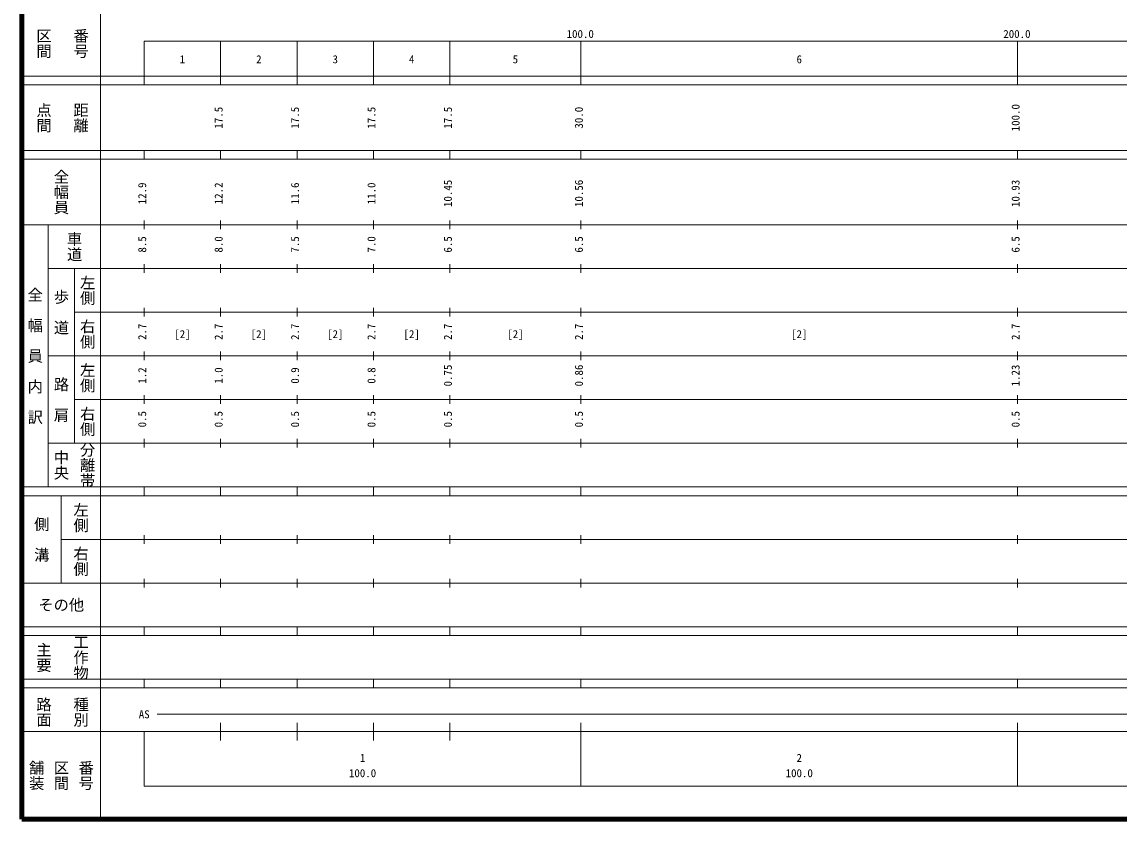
# Model space of a CAD drawing. Units: millimetres on the paper, enlarged 1000 times. Extents: x 40000 to 680000, y 20000 to 380000.
# Drawn here: x 40000 to 291233, y 20000 to 202409 of the extents above; entities that cross this region are included whole.
import ezdxf
from ezdxf.enums import TextEntityAlignment as Align

# ---------------------------------------------------------------- set-up
doc = ezdxf.new("R2010")
doc.units = ezdxf.units.MM
doc.header["$LTSCALE"] = 1000
doc.layers.add('M-TTL', color=2, linetype='Continuous', lineweight=140)
doc.layers.add('M-TTL-BAND', color=7, linetype='Continuous', lineweight=13)
doc.styles.add('@ＭＳ ゴシック', font='')
doc.styles.add('ＭＳ ゴシック', font='')
doc.styles.get('@ＭＳ ゴシック').set_extended_font_data('@MS Gothic')
doc.styles.get('ＭＳ ゴシック').set_extended_font_data('MS Gothic')

msp = doc.modelspace()

# ---------------------------------------------------------------- linework, layer by layer
at = {"layer": 'M-TTL'}
for p, q in [((40000, 380000), (40000, 20000)), ((40000, 20000), (680000, 20000))]:
    msp.add_line(p, q, dxfattribs=at)
at = {"layer": 'M-TTL-BAND'}
for p, q in [((58000, 370000), (58000, 20000)), ((68000, 198000), (579000, 198000)), ((68000, 198000), (68000, 188000)), ((85500, 188000), (85500, 198000)), ((103000, 188000), (103000, 198000)), ((120500, 188000), (120500, 198000)), ((138000, 188000), (138000, 198000)), ((168000, 188000), (168000, 198000)), ((268000, 188000), (268000, 198000)), ((40000, 190000), (579000, 190000)), ((40000, 188000), (579000, 188000)), ((40000, 173000), (579000, 173000)), ((40000, 171000), (579000, 171000)), ((68000, 171000), (68000, 173000)), ((85500, 171000), (85500, 173000)), ((103000, 171000), (103000, 173000)), ((120500, 171000), (120500, 173000)), ((138000, 171000), (138000, 173000)), ((168000, 171000), (168000, 173000)), ((268000, 171000), (268000, 173000)), ((40000, 156000), (579000, 156000)), ((46000, 96000), (46000, 156000)), ((68000, 155000), (68000, 157000)), ((85500, 155000), (85500, 157000)), ((103000, 155000), (103000, 157000)), ((120500, 155000), (120500, 157000)), ((138000, 155000), (138000, 157000)), ((168000, 155000), (168000, 157000)), ((268000, 155000), (268000, 157000)), ((46000, 146000), (579000, 146000)), ((52000, 146000), (52000, 106000)), ((68000, 145000), (68000, 147000)), ((85500, 145000), (85500, 147000)), ((103000, 145000), (103000, 147000)), ((120500, 145000), (120500, 147000)), ((138000, 145000), (138000, 147000)), ((168000, 145000), (168000, 147000)), ((268000, 145000), (268000, 147000)), ((52000, 136000), (579000, 136000)), ((68000, 135000), (68000, 137000)), ((85500, 135000), (85500, 137000)), ((103000, 135000), (103000, 137000)), ((120500, 135000), (120500, 137000)), ((138000, 135000), (138000, 137000)), ((168000, 135000), (168000, 137000)), ((268000, 135000), (268000, 137000)), ((46000, 126000), (579000, 126000)), ((68000, 125000), (68000, 127000)), ((85500, 125000), (85500, 127000)), ((103000, 125000), (103000, 127000)), ((120500, 125000), (120500, 127000)), ((138000, 125000), (138000, 127000)), ((168000, 125000), (168000, 127000)), ((268000, 125000), (268000, 127000)), ((52000, 116000), (579000, 116000)), ((68000, 115000), (68000, 117000)), ((85500, 115000), (85500, 117000)), ((103000, 115000), (103000, 117000)), ((120500, 115000), (120500, 117000)), ((138000, 115000), (138000, 117000)), ((168000, 115000), (168000, 117000)), ((268000, 115000), (268000, 117000)), ((46000, 106000), (579000, 106000)), ((68000, 105000), (68000, 107000)), ((85500, 105000), (85500, 107000)), ((103000, 105000), (103000, 107000)), ((120500, 105000), (120500, 107000)), ((138000, 105000), (138000, 107000)), ((168000, 105000), (168000, 107000)), ((268000, 105000), (268000, 107000)), ((40000, 96000), (579000, 96000)), ((68000, 94000), (68000, 96000)), ((85500, 94000), (85500, 96000)), ((103000, 94000), (103000, 96000)), ((120500, 94000), (120500, 96000)), ((138000, 94000), (138000, 96000)), ((168000, 94000), (168000, 96000)), ((268000, 94000), (268000, 96000)), ((40000, 94000), (579000, 94000)), ((49000, 94000), (49000, 74000)), ((49000, 84000), (579000, 84000)), ((68000, 83000), (68000, 85000)), ((85500, 83000), (85500, 85000)), ((103000, 83000), (103000, 85000)), ((120500, 83000), (120500, 85000)), ((138000, 83000), (138000, 85000)), ((168000, 83000), (168000, 85000)), ((268000, 83000), (268000, 85000)), ((40000, 74000), (579000, 74000)), ((68000, 73000), (68000, 75000)), ((85500, 73000), (85500, 75000)), ((103000, 73000), (103000, 75000)), ((120500, 73000), (120500, 75000)), ((138000, 73000), (138000, 75000)), ((168000, 73000), (168000, 75000)), ((268000, 73000), (268000, 75000)), ((40000, 64000), (579000, 64000)), ((68000, 62000), (68000, 64000)), ((85500, 62000), (85500, 64000)), ((103000, 62000), (103000, 64000)), ((120500, 62000), (120500, 64000)), ((138000, 62000), (138000, 64000)), ((168000, 62000), (168000, 64000)), ((268000, 62000), (268000, 64000)), ((40000, 62000), (579000, 62000)), ((40000, 52000), (579000, 52000)), ((68000, 50000), (68000, 52000)), ((85500, 50000), (85500, 52000)), ((103000, 50000), (103000, 52000)), ((120500, 50000), (120500, 52000)), ((138000, 50000), (138000, 52000)), ((168000, 50000), (168000, 52000)), ((268000, 50000), (268000, 52000)), ((40000, 50000), (579000, 50000)), ((71000, 44000), (565000, 44000)), ((85500, 38000), (85500, 42000)), ((103000, 38000), (103000, 42000)), ((120500, 38000), (120500, 42000)), ((138000, 38000), (138000, 42000)), ((168000, 27500), (168000, 42000)), ((268000, 27500), (268000, 42000)), ((40000, 40000), (579000, 40000)), ((68000, 40000), (68000, 27500)), ((68000, 27500), (579000, 27500))]:
    msp.add_line(p, q, dxfattribs=at)

# ---------------------------------------------------------------- texts
at = {"layer": 'M-TTL-BAND', "style": '@ＭＳ ゴシック'}
for s, p in [('区間', (45000, 197500)), ('番号', (53500, 197500)), ('点間', (45000, 180500)), ('距離', (53500, 180500)), ('全幅員', (49000, 163500)), ('車道', (52000, 151000)), ('左側', (55000, 141000)), ('全\u3000幅\u3000員\u3000内\u3000訳', (43000, 126000)), ('歩\u3000道', (49000, 136000)), ('右側', (55000, 131000)), ('左側', (55000, 121000)), ('路\u3000肩', (49000, 116000)), ('右側', (55000, 111000)), ('分離帯', (55000, 101000)), ('中央', (49000, 101000)), ('左側', (53500, 89000)), ('側\u3000溝', (44500, 84000)), ('右側', (53500, 79000)), ('主要', (45000, 57000)), ('工作物', (53500, 57000)), ('路面', (45000, 44500)), ('種別', (53500, 44500)), ('舗装', (43333, 30000)), ('区間', (49000, 30000)), ('番号', (54667, 30000))]:
    msp.add_text(s, height=2566, rotation=270, dxfattribs=at).set_placement(p, align=Align.MIDDLE_CENTER)
at = {"layer": 'M-TTL-BAND', "style": 'ＭＳ ゴシック'}
for s, p in [('100.0', (167844, 198195)), ('200.0', (267844, 198195)), ('1', (76750, 192405)), ('2', (94250, 192405)), ('3', (111750, 192405)), ('4', (129250, 192405)), ('5', (153000, 192405)), ('6', (218000, 192405)), ('[2]', (76750, 129500)), ('[2]', (94250, 129500)), ('[2]', (111750, 129500)), ('[2]', (129250, 129500)), ('[2]', (153000, 129500)), ('[2]', (218000, 129500)), ('AS', (68000, 42500)), ('1', (118000, 32523)), ('2', (218000, 32523)), ('100.0', (118000, 29033)), ('100.0', (218000, 29033))]:
    msp.add_text(s, height=1833, dxfattribs=at).set_placement(p, align=Align.BOTTOM_CENTER)
for s, p in [('100.0', (269000, 180500)), ('17.5', (86500, 180500)), ('17.5', (104000, 180500)), ('17.5', (121500, 180500)), ('17.5', (139000, 180500)), ('30.0', (169000, 180500)), ('10.45', (139000, 163174)), ('10.56', (169000, 163174)), ('10.93', (269000, 163174)), ('12.9', (69000, 163174)), ('12.2', (86500, 163174)), ('11.6', (104000, 163174)), ('11.0', (121500, 163174)), ('8.5', (69000, 151500)), ('8.0', (86500, 151500)), ('7.5', (104000, 151500)), ('7.0', (121500, 151500)), ('6.5', (139000, 151500)), ('6.5', (169000, 151500)), ('6.5', (269000, 151500)), ('2.7', (69000, 131500)), ('2.7', (86500, 131500)), ('2.7', (104000, 131500)), ('2.7', (121500, 131500)), ('2.7', (139000, 131500)), ('2.7', (169000, 131500)), ('2.7', (269000, 131500)), ('1.2', (69000, 121500)), ('1.0', (86500, 121500)), ('0.9', (104000, 121500)), ('0.8', (121500, 121500)), ('0.75', (139000, 121500)), ('0.86', (169000, 121500)), ('1.23', (269000, 121500)), ('0.5', (69000, 111500)), ('0.5', (86500, 111500)), ('0.5', (104000, 111500)), ('0.5', (121500, 111500)), ('0.5', (139000, 111500)), ('0.5', (169000, 111500)), ('0.5', (269000, 111500))]:
    msp.add_text(s, height=1833, rotation=90, dxfattribs=at).set_placement(p, align=Align.BOTTOM_CENTER)
msp.add_text('その他', height=2566, dxfattribs=at).set_placement((49000, 69000), align=Align.MIDDLE_CENTER)

doc.saveas('drawing.dxf')
